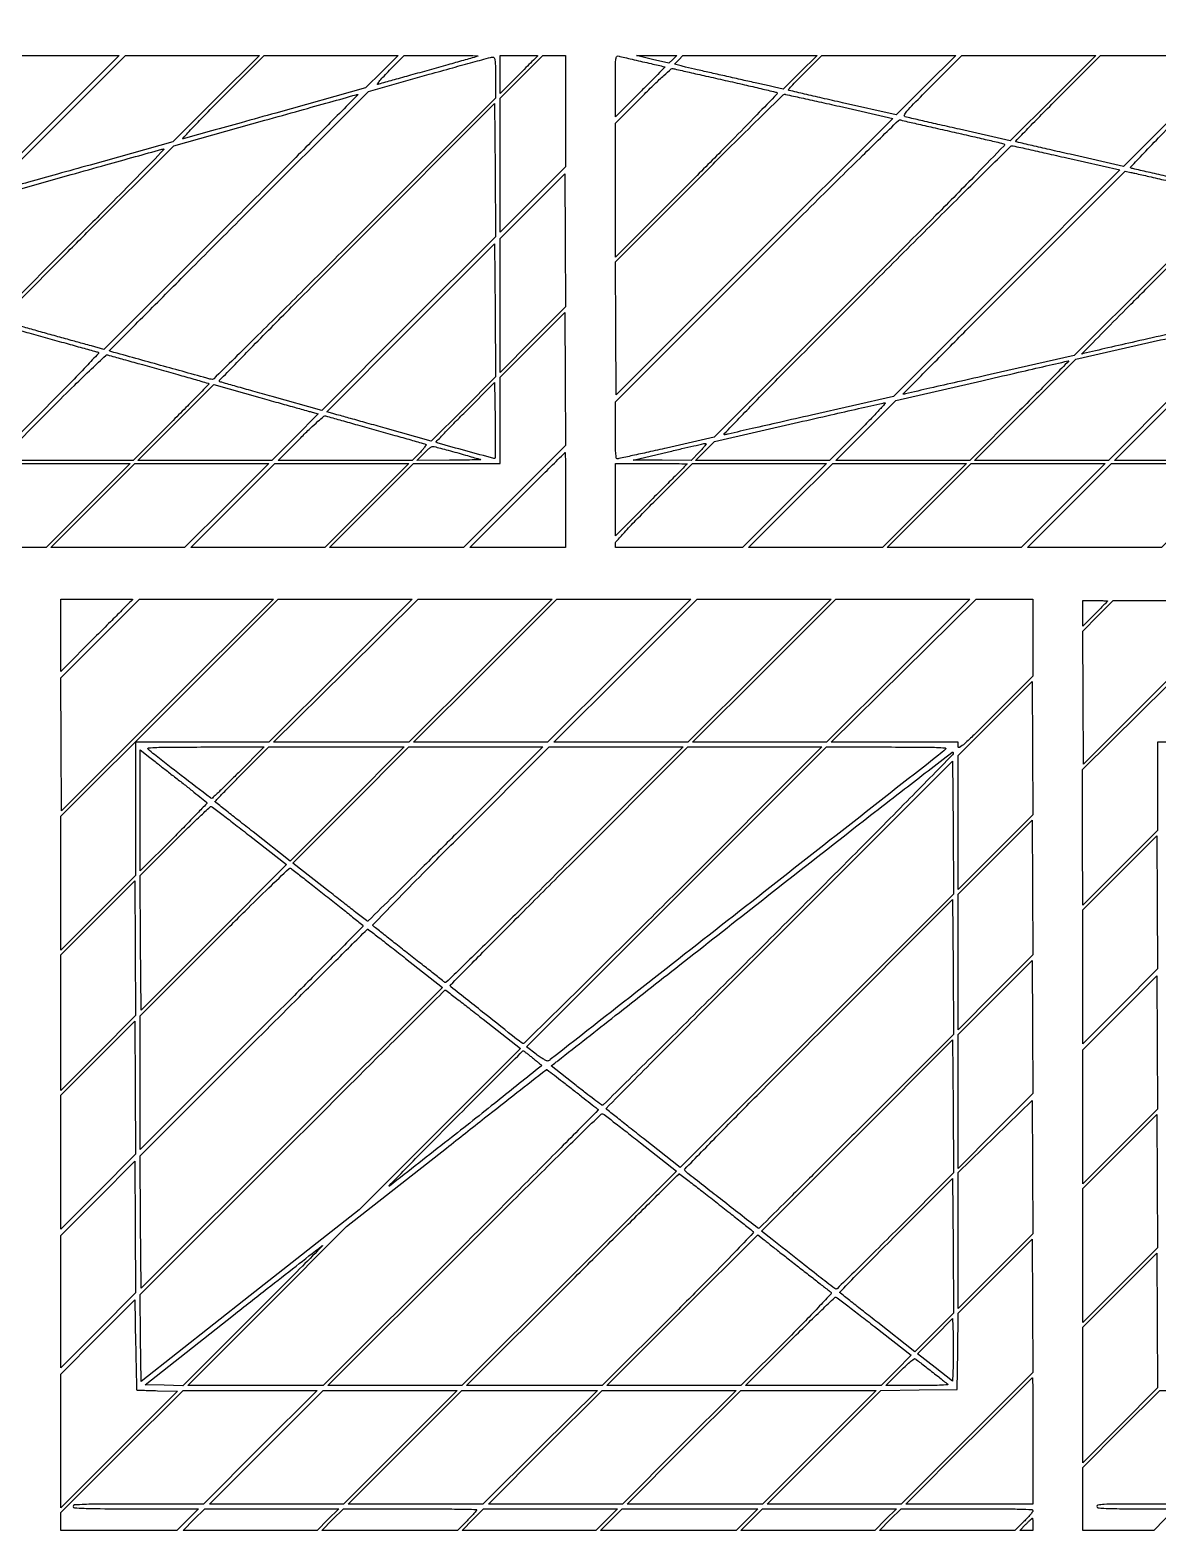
# Model space of a CAD drawing. Extents: x 0 to 1066, y 0 to 761.
# Drawn here: x 434.6 to 495.9, y 623.5 to 705.2 of the extents above; entities that cross this region are included whole.
import ezdxf

# ---------------------------------------------------------------- set-up
doc = ezdxf.new("R2010")
doc.units = 0
doc.header["$MEASUREMENT"] = 0

msp = doc.modelspace()

# ---------------------------------------------------------------- linework, layer by layer
for points in [[(618.832682, 610.532665, -0.000001), (610.902827, 602.586282, -0.000162)], [(183.390323, 95.266879, 0.000001), (192.989143, 95.254457, 0.000118)], [(498.954494, 694.830864, -0.000033), (500.209728, 696.076996, -0.193226)], [(496.4328, 688.64489, 0.000449), (494.659052, 688.243977, 0.000727), (493.151642, 687.899536, 0.000089), (491.808354, 687.59029, 0.059278), (491.7375, 687.564838, -0.84778), (491.730173, 687.574937, -0.00008), (492.932647, 688.793155, -0.000795), (494.292613, 690.166112, -0.000466), (495.924886, 691.805688, -0.000459), (497.565966, 693.448026, -0.000759)]]:
    msp.add_lwpolyline(points, format="xyb")
for points in [[(409.06215, 749.15415), (40.8618, 749.132981), (40.8618, 380.65769), (40.8618, 12.1824), (501.2973, 12.1824), (961.7328, 12.1824), (961.7328, 380.646631), (961.7328, 749.110861), (961.41555, 749.1633, 0.040886), (961.153339, 749.184871, 0.000002), (934.190609, 749.194398, 0.000089), (904.448031, 749.199508, 0.000054), (869.1804, 749.195529, -0.000029), (813.61687, 749.186499, -0.000004), (696.10453, 749.175037, -0.000004), (556.774728, 749.163736, -0.000004)], [(435.626136, 699.95884), (431.79827, 696.13028), (427.293385, 694.870258, 0.000055), (425.527615, 694.37616, 0.000077), (423.95035, 693.934359, 0.000046), (422.620605, 693.561538, 0.001038), (422.23885, 693.453613), (421.689201, 693.296989), (426.933895, 698.542195), (432.178588, 703.7874), (435.816296, 703.7874), (439.454003, 703.7874)], [(444.720712, 701.439422), (442.373858, 699.091444), (437.868679, 697.83134, 0.000055), (436.102807, 697.337214, 0.000077), (434.525478, 696.895395, 0.000046), (433.195667, 696.522556, 0.001038), (432.813991, 696.414653), (432.264483, 696.25807), (436.028435, 700.022735), (439.792387, 703.7874), (443.429977, 703.7874), (447.067567, 703.7874)], [(459.8856, 702.582024), (459.8856, 701.461249), (452.250625, 693.825924, -0.000621), (449.31589, 690.898341, -0.001026), (446.828667, 688.433477, -0.00006), (444.584936, 686.219557, -0.197144), (444.514348, 686.1906, -0.067838), (444.37256, 686.209926, -0.000091), (441.699831, 686.952848, -0.00005), (438.997482, 687.704821, -0.129186), (438.930915, 687.743685, -0.413537), (438.930897, 687.759527, -0.000007), (440.985175, 689.823262, -0.000428), (443.253254, 692.097819, -0.000256), (445.95118, 694.796059), (452.9907, 701.829178), (456.2901, 702.759074, -0.000914), (457.56547, 703.116008, -0.001431), (458.663791, 703.417844, -0.000362), (459.624741, 703.678226, -0.054356), (459.73755, 703.695885, -0.281516), (459.817684, 703.651883, -0.097222), (459.861787, 703.521415, -0.030074), (459.881655, 703.245991, -0.002971)], [(453.709308, 702.901922), (452.8215, 702.016445), (447.957, 700.656717, -0.000001), (446.080085, 700.132087, -0.000002), (444.471744, 699.682541), (443.056058, 699.286852, -0.00011), (442.9233, 699.249778, -0.756925), (442.904586, 699.280504, -0.00166), (443.474614, 699.889832, -0.004506), (444.173703, 700.618887, -0.002511), (445.037712, 701.494983), (447.321325, 703.7874), (450.959221, 703.7874), (454.597116, 703.7874)], [(458.94795, 703.754151, -0.119447), (458.915051, 703.735383, -0.000138), (458.152666, 703.515836, -0.001264), (457.298126, 703.272344, -0.000776), (456.2901, 702.989557, 0.000018), (455.272772, 702.705824, 0.000027), (454.388186, 702.459027, 0.00001), (453.625481, 702.246175, 0.000679), (453.4983, 702.210493, -0.708166), (453.478521, 702.238594, -0.018084), (453.614399, 702.415409, -0.014768), (453.834998, 702.666462, -0.007144), (454.131129, 702.975087), (454.933158, 703.7874), (456.958179, 703.7874, -0.00154), (457.732282, 703.785016, -0.002637), (458.377995, 703.777633, -0.000408), (458.942698, 703.767736, -0.672112)], [(462.1698, 703.764928, -0.196228), (462.163457, 703.749388, -0.000166), (461.871585, 703.451618, -0.001705), (461.543838, 703.119741, -0.001039), (461.1546, 702.7299), (460.1394, 701.717345), (460.1394, 702.752372), (460.1394, 703.7874), (461.1546, 703.7874, -0.002074), (461.543878, 703.785785, -0.003459), (461.871585, 703.780799, -0.000482), (462.160829, 703.774117, -0.407184)], [(467.8803, 703.444054, -0.000908), (468.335689, 703.34057, -0.001475), (468.722105, 703.250821, -0.000181), (469.066086, 703.169727, -0.124695), (469.082819, 703.161016, -0.427363), (469.083293, 703.147435, -0.000159), (468.698885, 702.753459, -0.001987), (468.266946, 702.314555, -0.00119), (467.750369, 701.796273), (466.3998, 700.447683), (466.3998, 702.123243, -0.001698), (466.40328, 703.147899, -0.020928), (466.422264, 703.537896, -0.073655), (466.465151, 703.715037, -0.386332), (466.54785, 703.754871, 0.014158), (466.650725, 703.727488, 0.000665), (467.000328, 703.645446, 0.001096), (467.415805, 703.54949, 0.000788)], [(476.434687, 702.866617), (475.516759, 701.945834), (475.04023, 702.056799, 0.001339), (474.745568, 702.124583, 0.000154), (474.082399, 702.275055, 0.000186), (473.29344, 702.453505, 0.000151), (472.4487, 702.643975, -0.000375), (471.612062, 702.83301, -0.000491), (470.847895, 703.007062, -0.000359), (470.207544, 703.154058, -0.004636), (469.96915, 703.211295), (469.604601, 703.302404), (469.836928, 703.544902), (470.069256, 703.7874), (473.710935, 703.7874), (477.352614, 703.7874)], [(483.267896, 702.170945), (481.651441, 700.554491), (478.742071, 701.212662, -0.00067), (477.623886, 701.467198, -0.001093), (476.676148, 701.686452, -0.00011), (475.829113, 701.884558, -0.111835), (475.794642, 701.901325, -0.433616), (475.792642, 701.927239, -0.001365), (476.039457, 702.195398, -0.005816), (476.329564, 702.501646, -0.003469), (476.681499, 702.859608), (477.606414, 703.7874), (481.245383, 703.7874), (484.884351, 703.7874)], [(490.172209, 701.466519), (487.8459, 699.145638), (485.0964, 699.770947, -0.000147), (484.027891, 700.014283, -0.000219), (483.094252, 700.227623, -0.000089), (482.293902, 700.411026, -0.004782), (482.141578, 700.447497, -0.468595), (482.095702, 700.542515, -0.069251), (482.226574, 700.749007, -0.018827), (482.594372, 701.151147, -0.001608), (483.578964, 702.14307), (485.221673, 703.7874), (488.860096, 703.7874), (492.498519, 703.7874)], [(497.012227, 700.771623), (493.996449, 697.755845), (491.090375, 698.412876, -0.000821), (489.973428, 698.667333, -0.001338), (489.026654, 698.887328, -0.000145), (488.18179, 699.086284, -0.129021), (488.145813, 699.105391, -0.421084), (488.144961, 699.134868, -0.00025), (488.800751, 699.81291, -0.002491), (489.541782, 700.570727, -0.001492), (490.429436, 701.464137), (492.751546, 703.7874), (496.389775, 703.7874), (500.028004, 703.7874)], [(503.919781, 700.067176), (500.1975, 696.346952), (497.3634, 696.985055, -0.0004), (496.268234, 697.232554, -0.000624), (495.325793, 697.447567, -0.000162), (494.502771, 697.636696, -0.022912), (494.406664, 697.663504, -0.547924), (494.39088, 697.725199, -0.001517), (495.09392, 698.472241, -0.00497), (496.010567, 699.421284, -0.001819), (497.324923, 700.745625), (500.365819, 703.7874), (504.00394, 703.7874), (507.642061, 703.7874)], [(472.3641, 702.42968, -0.001057), (473.409289, 702.192423, -0.001659), (474.306548, 701.983613, -0.000413), (475.090406, 701.797767, -0.064442), (475.175087, 701.765667, -0.497012), (475.185224, 701.701742, -0.000544), (474.078871, 700.552397, -0.003197), (472.711396, 699.152893, -0.001312), (470.839337, 697.271238), (466.3998, 692.832304), (466.3998, 696.468944), (466.3998, 700.105584), (467.900013, 701.607536, -0.004072), (468.538753, 702.236684, -0.009167), (469.035539, 702.700747, -0.004648), (469.433486, 703.052406, -0.251446), (469.528563, 703.073842, 0.01179), (469.62793, 703.04875, 0.000096), (470.414441, 702.869915, 0.000347), (471.31719, 702.665492, 0.000223)], [(445.554856, 694.744157), (438.627, 687.815914), (437.94105, 688.00624, 0.000005), (437.551956, 688.114195, 0.000001), (436.847742, 688.309573, 0.000001), (436.026236, 688.537488, 0.000001), (435.1824, 688.771596, -0.001497), (434.383435, 688.995832, -0.002373), (433.700497, 689.193219, -0.000531), (433.102582, 689.369801, -0.105723), (433.048223, 689.399419, -0.433018), (433.046249, 689.444323, -0.000146), (434.389683, 690.819777, -0.001898), (435.897856, 692.351323, -0.001136), (437.701223, 694.160543), (442.4157, 698.868873), (447.3648, 700.261706, -0.00026), (449.268322, 700.79635, -0.000423), (450.884896, 701.248018, -0.000043), (452.331354, 701.650703, -0.04153), (452.398307, 701.66347, -0.704852), (452.408382, 701.642518, -0.000047), (450.422861, 699.634605, -0.00086), (448.205466, 697.400333, -0.000511)], [(455.170074, 689.217179), (450.4527, 684.500822), (447.752479, 685.257498, -0.000431), (446.708148, 685.551119, -0.000668), (445.807318, 685.806532, -0.000191), (445.023615, 686.030191, -0.02201), (444.922454, 686.063984, -0.538581), (444.905532, 686.140986, -0.000407), (446.585872, 687.865031, -0.002342), (448.815319, 690.127445, -0.000657), (452.317975, 693.639505), (459.8433, 701.165216), (459.865374, 697.549376), (459.887447, 693.933535)], [(478.563366, 701.021281), (481.463231, 700.366086), (473.952666, 692.855135), (466.4421, 685.344184), (466.420026, 688.959827), (466.397953, 692.57547), (470.945833, 697.123935, -0.000853), (472.695668, 698.868034, -0.001403), (474.18271, 700.336887, -0.000115), (475.519707, 701.649537, -0.19024), (475.578606, 701.674438, -0.059751), (475.645062, 701.668082, -0.000179), (476.490398, 701.483414, -0.001042), (477.445574, 701.272305, -0.000651)], [(484.6734, 699.641851, -0.000885), (485.705496, 699.407932, -0.001355), (486.599157, 699.201174, -0.00045), (487.371534, 699.019535, -0.037893), (487.486968, 698.982861, -0.532208), (487.508188, 698.882942, -0.000834), (486.00509, 697.334577, -0.002798), (483.807724, 695.103693, -0.000506), (479.697218, 690.985269), (471.758801, 683.047637), (469.185051, 682.463533, -0.00077), (468.190859, 682.239513, -0.001211), (467.336275, 682.050506, -0.000286), (466.58695, 681.88713, -0.049513), (466.50555, 681.877714, -0.380863), (466.450528, 681.92516, -0.015734), (466.422375, 682.205928, -0.014086), (466.404469, 682.650006, -0.003033), (466.3998, 683.419777), (466.3998, 684.963553), (474.07635, 692.640451, -0.000738), (477.415599, 695.970009, -0.00195), (479.818541, 698.340354, -0.000236), (481.774461, 700.252945, -0.272571), (481.8807, 700.279113, 0.016451), (481.979801, 700.252984, 0.000139), (482.753773, 700.076146, 0.000492), (483.642748, 699.874213, 0.000317)], [(437.368124, 694.087017), (432.74374, 689.462633), (429.899884, 690.2563), (427.056029, 691.049967), (429.494936, 693.488875), (431.933844, 695.927782), (436.836372, 697.31068, -0.000475), (438.724962, 697.841475, -0.000764), (440.336031, 698.289969, -0.000115), (441.766472, 698.685472, -0.049881), (441.865703, 698.702489, -0.688696), (441.881006, 698.669538, -0.000255), (440.596846, 697.35037, -0.002039), (439.132512, 695.85986, -0.001195)], [(490.909743, 698.221662), (493.804387, 697.563053), (487.652643, 691.412579), (481.5009, 685.262105), (477.042854, 684.24862, 0.000013), (475.317059, 683.856234, 0.00002), (473.824666, 683.516813, 0.000006), (472.528817, 683.222022, 0.000607), (472.347554, 683.180553, -0.747173), (472.312619, 683.242494, -0.000777), (473.950485, 684.926881, -0.002366), (476.231157, 687.243015, -0.000592), (479.977929, 691.003286, -0.000506), (483.000718, 694.02368, -0.000837), (485.559344, 696.566591, -0.00004), (487.871157, 698.856163, -0.19814), (487.930329, 698.880436, -0.053807), (487.996665, 698.873146, -0.000162), (488.8405, 698.686853, -0.00094), (489.793964, 698.474153, -0.000588)], [(497.314394, 696.769038, -0.000643), (498.319118, 696.538638, -0.001055), (499.169062, 696.34069, -0.000084), (499.931208, 696.161357, -0.139426), (499.954773, 696.148227, -0.412857), (499.95482, 696.128143, -0.000032), (498.699429, 694.861224, -0.000884), (497.306374, 693.460517, -0.00053), (495.646879, 691.801323), (491.3145, 687.478903), (486.7461, 686.449772, 0.000253), (484.985652, 686.052256, 0.000405), (483.482391, 685.710736, 0.000069), (482.15259, 685.407298, 0.023027), (482.0508, 685.37907, -0.786124), (482.037405, 685.400678, -0.000112), (483.747117, 687.136758, -0.001121), (485.681173, 689.090976, -0.000658), (488.003698, 691.421066), (494.083495, 697.504634), (494.390998, 697.435, -0.000309), (494.605716, 697.386237, -0.000013), (495.37659, 697.210649, -0.000022), (496.289878, 697.002556, -0.000016)], [(458.14594, 684.577835), (456.404433, 682.834846), (453.893866, 683.540289, 0.000065), (452.908036, 683.817158, 0.00009), (452.023514, 684.065277, 0.000056), (451.279102, 684.273858, 0.001128), (451.052187, 684.33686), (450.721073, 684.427988), (455.282187, 688.989717), (459.8433, 693.551447), (459.865373, 689.936136), (459.887447, 686.320824)], [(505.6965, 686.6982), (500.790247, 681.7914), (497.152289, 681.7914), (493.514331, 681.7914), (497.370516, 685.647585), (501.226701, 689.50377), (505.7881, 690.546667, -0.000414), (507.545869, 690.947025, -0.000663), (509.046785, 691.285481, -0.000109), (510.37677, 691.583235, -0.039811), (510.476127, 691.597283, -0.685537), (510.491431, 691.563891, -0.000228), (509.124345, 690.161361, -0.001935), (507.56898, 688.579419, -0.001136)], [(435.5631, 688.43144, -0.000254), (436.577174, 688.149809, -0.000396), (437.451331, 687.905811, -0.000109), (438.213088, 687.692357, -0.013559), (438.308322, 687.662842, -0.543994), (438.32414, 687.600031, -0.00173), (437.660085, 686.891779, -0.005269), (436.785205, 685.98446, -0.001876), (435.516982, 684.706281), (432.60302, 681.7914), (428.96512, 681.7914), (425.327221, 681.7914), (429.041217, 685.506115, -0.001562), (430.4719, 686.928163, -0.002573), (431.691441, 688.120457, -0.000298), (432.782408, 689.174871, -0.280251), (432.847856, 689.189594, 0.013167), (432.921023, 689.167052, 0.000062), (433.683675, 688.954001, 0.000291), (434.551104, 688.71234, 0.000184)], [(496.9827, 685.5984), (493.176405, 681.7914), (489.538414, 681.7914), (485.900423, 681.7914), (488.649761, 684.535321), (491.3991, 687.279242), (496.0098, 688.332459, -0.000181), (497.783547, 688.736959, -0.000294), (499.290855, 689.079191, -0.000032), (500.63761, 689.384046, -0.026511), (500.704747, 689.395538, -0.707177), (500.714787, 689.375083, -0.000158), (499.646148, 688.284197, -0.001557), (498.436362, 687.057669, -0.000916)], [(441.612, 686.740407, -0.000724), (442.636466, 686.45275, -0.001178), (443.505381, 686.2052, -0.000132), (444.280347, 685.982219, -0.107429), (444.315352, 685.963346, -0.431343), (444.316689, 685.935421, -0.000295), (443.734974, 685.33216, -0.002702), (443.0759, 684.656824, -0.001617), (442.2856, 683.860898), (440.217395, 681.7914), (436.579414, 681.7914), (432.941433, 681.7914), (435.817367, 684.670789, -0.002125), (437.022229, 685.866891, -0.004703), (437.95366, 686.766632, -0.001241), (438.723264, 687.492567, -0.257176), (438.8202, 687.517348, -0.004531), (438.917722, 687.491173, -0.000036), (439.692638, 687.275579, -0.000132), (440.581403, 687.027989, -0.000085)], [(488.3535, 684.4986), (485.647291, 681.7914), (482.00927, 681.7914), (478.371249, 681.7914), (479.998164, 683.41995), (481.625079, 685.0485), (486.300589, 686.119762, -0.000042), (488.096274, 686.531035, -0.000069), (489.614949, 686.878511, -0.000004), (490.984017, 687.191548, -0.012465), (491.017904, 687.198412, -0.730735), (491.022773, 687.189142, -0.000071), (490.25248, 686.40839, -0.001008), (489.388291, 685.536241, -0.000596)], [(449.93722, 684.4067), (450.267739, 684.315732), (449.007677, 683.053566), (447.747616, 681.7914), (444.109405, 681.7914), (440.471195, 681.7914), (442.528463, 683.849954), (444.585731, 685.908508), (447.096215, 685.203088, 0.000065), (448.081972, 684.926239, 0.00009), (448.966335, 684.678163, 0.000056), (449.710644, 684.469609, 0.001126)], [(459.859716, 681.906516, -0.269167), (459.805192, 681.892039, -0.000185), (458.279092, 682.309002, -0.000352), (456.779164, 682.720545, -0.117739), (456.674741, 682.777983, -0.420872), (456.673679, 682.80686, -0.000514), (457.118666, 683.274116, -0.00357), (457.627746, 683.800002, -0.002138), (458.239841, 684.418027), (459.8433, 686.023236), (459.865983, 683.97935, -0.001341), (459.872595, 683.193643, -0.002189), (459.873498, 682.527353, -0.00027), (459.871386, 681.934526, -0.197846)], [(479.5974, 683.3565), (478.034015, 681.7914), (474.396204, 681.7914), (470.758392, 681.7914), (471.274078, 682.307086), (471.789764, 682.822772), (476.349232, 683.864857, -0.000419), (478.106219, 684.264876, -0.000671), (479.606381, 684.602983, -0.000109), (480.935834, 684.900435, -0.040477), (481.034742, 684.914271, -0.671135), (481.050263, 684.881868, -0.002432), (480.664516, 684.459699, -0.006346), (480.188137, 683.956377, -0.003564)], [(453.4137, 683.435063, -0.000765), (454.424225, 683.15153, -0.001221), (455.286933, 682.90577, -0.000225), (456.047945, 682.686601, -0.065339), (456.107863, 682.660462, -0.417801), (456.116706, 682.623921, -0.019945), (456.038912, 682.508723, -0.022819), (455.923515, 682.365868, -0.01318), (455.772643, 682.204393), (455.365861, 681.7914), (451.725975, 681.7914), (448.086089, 681.7914), (449.310096, 683.017595, -0.004936), (449.838438, 683.536534, -0.011496), (450.246747, 683.912029, -0.007277), (450.568146, 684.18606, -0.250897), (450.662602, 684.205189, 0.00468), (450.761586, 684.176461, 0.00004), (451.523742, 683.963042, 0.000141), (452.399214, 683.718234, 0.000091)], [(457.790446, 682.213043, -0.000748), (458.25906, 682.080361, -0.001122), (458.667638, 681.963024, -0.000447), (459.017959, 681.861227, -0.025288), (459.0819, 681.839022, -0.811945), (459.079384, 681.825036, -0.00115), (458.620811, 681.812861, -0.003289), (458.067624, 681.803087, -0.001831), (457.393436, 681.798079), (455.620371, 681.7914), (455.994, 682.1721, -0.013398), (456.14498, 682.317909, -0.018072), (456.289595, 682.440969, -0.015248), (456.414435, 682.533611, -0.153161), (456.47561, 682.5528, -0.061824), (456.553069, 682.543186, -0.001472), (456.906386, 682.452996, -0.003213), (457.320166, 682.343233, -0.002174)], [(470.9682, 682.2567), (470.50868, 681.7914), (468.94069, 681.798492), (467.3727, 681.805583), (469.2762, 682.254893, -0.000946), (470.014678, 682.427731, -0.001439), (470.656975, 682.574832, -0.000512), (471.211415, 682.699536, -0.037162), (471.30371, 682.713101, -0.590278), (471.32135, 682.685938, -0.035861), (471.256308, 682.582704, -0.024528), (471.135962, 682.434779, -0.011787)], [(463.6926, 679.6341), (463.6926, 677.0538), (461.09167, 677.0538), (458.49074, 677.0538), (461.07, 679.6341, -0.000394), (462.060537, 680.623478, -0.000652), (462.897968, 681.456437, -0.000024), (463.655772, 682.208158, -0.197853), (463.67093, 682.2144, -0.411675), (463.679839, 682.205568, -0.00007), (463.686234, 681.456437, -0.001313), (463.691043, 680.623518, -0.000787)], [(470.2914, 681.60036, -0.197509), (470.285135, 681.585119, -0.000043), (469.719821, 681.013762, -0.00087), (469.091678, 680.38122, -0.000526), (468.3456, 679.6341), (466.3998, 677.68968), (466.3998, 679.65594), (466.3998, 681.6222), (468.3456, 681.6222, -0.001052), (469.091718, 681.620631, -0.001754), (469.719821, 681.615785, -0.000124), (470.282536, 681.609329, -0.410785)], [(475.5789, 679.338), (473.295875, 677.0538), (469.847838, 677.0538), (466.3998, 677.0538), (466.3998, 677.243528, -0.181246), (466.456554, 677.39495, -0.00615), (466.887775, 677.877293, -0.008327), (467.515545, 678.539845, -0.002499), (468.493015, 679.527728), (470.586231, 681.6222), (474.224078, 681.6222), (477.861925, 681.6222)], [(440.1738, 674.24016, -0.197509), (440.167535, 674.224919, -0.000043), (439.602221, 673.653562, -0.00087), (438.974078, 673.02102, -0.000526), (438.228, 672.2739), (436.2822, 670.32948), (436.2822, 672.29574), (436.2822, 674.262), (438.228, 674.262, -0.001052), (438.974118, 674.260431, -0.001754), (439.602221, 674.255585, -0.000124), (440.164936, 674.249129, -0.410785)], [(489.0726, 672.167489), (489.0726, 670.072978), (487.0422, 668.0439, -0.001454), (485.876358, 666.885574, -0.013686), (485.360745, 666.403409, -0.039758), (485.093169, 666.202082, -0.591425), (485.0118, 666.246811), (485.0118, 666.4788), (481.56435, 666.482221), (478.1169, 666.485643), (482.0508, 670.3704), (485.9847, 674.255157), (487.52865, 674.258579), (489.0726, 674.262)], [(493.1334, 674.154265, -0.194883), (493.126986, 674.138435, -0.000389), (492.93459, 673.940282, -0.002616), (492.716077, 673.717921, -0.001609), (492.4566, 673.4583), (491.7798, 672.785469), (491.7798, 673.481435), (491.7798, 674.1774), (492.4566, 674.1774, -0.003203), (492.716117, 674.175737, -0.005339), (492.93459, 674.170604, -0.001145), (493.12434, 674.163683, -0.40291)], [(442.9233, 664.239645, -0.001701), (443.411298, 663.854095, -0.002708), (443.825798, 663.520633, -0.000582), (444.187673, 663.225564, -0.128065), (444.213635, 663.19002, -0.292858), (444.206119, 663.151702, -0.000448), (443.694346, 662.617941, -0.003193), (443.111816, 662.019172, -0.001941), (442.415885, 661.318384), (440.5968, 659.500776), (440.5968, 662.785572), (440.5968, 666.070369), (441.12555, 665.652806, 0.000448), (441.410291, 665.428355, 0.000114), (441.871748, 665.065446, 0.000117), (442.398681, 664.651438, 0.000118)], [(445.9266, 664.8291, -0.001917), (445.38807, 664.293945, -0.003099), (444.925334, 663.843246, -0.000546), (444.514423, 663.448819, -0.193315), (444.475534, 663.4332, -0.166213), (444.404247, 663.457571, -0.000122), (442.826889, 664.679427, -0.000745), (441.374392, 665.808597, -0.02247), (441.022821, 666.109094, -0.647841), (441.0453, 666.174489, -0.01312), (441.50593, 666.203903, -0.008315), (442.33383, 666.221208, -0.001068), (444.10976, 666.225), (447.320577, 666.225)], [(451.839694, 663.128482), (448.743176, 660.031963), (446.721538, 661.618884, -0.00006), (445.94372, 662.229597, -0.000097), (445.282499, 662.749098, -0.000012), (444.692733, 663.212665, -0.00804), (444.661576, 663.237976, -0.431977), (444.660022, 663.265246, -0.000566), (445.067973, 663.694691, -0.003742), (445.535788, 664.178733, -0.002237), (446.09887, 664.747574), (447.574487, 666.225), (451.25535, 666.225), (454.936212, 666.225)], [(457.728229, 661.487329, -0.000792), (455.907619, 659.672262, -0.001313), (454.365349, 658.147583, -0.000077), (452.974377, 656.780102, -0.288251), (452.932232, 656.770879, -0.077974), (452.889052, 656.794551, -0.000175), (452.305116, 657.245375, -0.00117), (451.648468, 657.75516, -0.000726), (450.880071, 658.356384), (448.886803, 659.920668), (452.038129, 663.072834), (455.189454, 666.225), (458.827394, 666.225), (462.465333, 666.225)], [(463.654137, 659.799237, -0.000931), (460.9634, 657.118328, -0.002141), (458.926183, 655.113341, -0.000228), (457.217043, 653.447106, -0.375598), (457.140145, 653.442977, 0.000135), (457.071869, 653.49648, 0.000001), (456.530812, 653.92023, 0.000004), (455.910082, 654.406369, 0.000003), (455.1903, 654.970067, -0.000434), (454.470974, 655.534411, -0.000675), (453.851638, 656.022532, -0.000188), (453.312749, 656.448759, -0.022905), (453.246754, 656.506103, -0.415878), (453.245178, 656.579771, -0.000452), (454.453445, 657.831453, -0.002963), (455.942309, 659.35288, -0.001208), (457.984076, 661.404776), (462.803743, 666.225), (466.441613, 666.225), (470.079483, 666.225)], [(469.534929, 658.150629, -0.000836), (466.432553, 655.058487, -0.00139), (463.806292, 652.464103, -0.00008), (461.438198, 650.138477, -0.343047), (461.371195, 650.13072, -0.031119), (461.037777, 650.36271, -0.000538), (459.305181, 651.738733, -0.000091), (457.460263, 653.20775, -0.228393), (457.4322, 653.265982, -0.197731), (457.448635, 653.305915, -0.000027), (459.327047, 655.201281, -0.000687), (461.409383, 657.29642, -0.000415), (463.882743, 659.774044), (470.333285, 666.225), (473.971127, 666.225), (477.608968, 666.225)], [(484.331979, 666.108761, -0.022132), (483.945111, 665.776683, -0.000016), (473.474232, 657.565146, -0.000005), (462.867072, 649.24746, -0.074786), (462.73321, 649.171578, -0.211143), (462.669093, 649.174771, -0.014747), (462.506748, 649.2625, -0.018891), (462.31393, 649.384113, -0.012982), (462.104497, 649.535674), (461.577062, 649.938635), (469.719917, 658.081817), (477.862771, 666.225), (481.159314, 666.225, -0.001037), (482.98561, 666.221214, -0.008119), (483.834945, 666.203899, -0.012565), (484.309188, 666.174577, -0.648444)], [(475.270385, 656.272085, -0.000349), (471.620797, 652.627483, -0.000579), (468.536803, 649.559119, -0.000019), (465.744327, 646.787438, -0.197931), (465.694721, 646.767, -0.161423), (465.645104, 646.783447, -0.00092), (465.246009, 647.08184, -0.003775), (464.792058, 647.427939, -0.002375), (464.266696, 647.838797), (462.909532, 648.910594), (463.110716, 649.060534, 0.006318), (463.270833, 649.183043, 0.000008), (466.396485, 651.637872, 0.000072), (469.896369, 654.387523, 0.000044), (474.0138, 657.623899, -0.000543), (478.836697, 661.407016, -0.001682), (482.102343, 663.945224, -0.000191), (484.677783, 665.93154, -0.54714), (484.745444, 665.907247, -0.255692), (484.716137, 665.803714, -0.000127), (482.23834, 663.28277, -0.001464), (479.263656, 660.275491, -0.000626)], [(477.335274, 650.813611), (469.9107, 643.394955), (467.9226, 644.961222, -0.000236), (467.157626, 645.564469, -0.000381), (466.507135, 646.078739, -0.00005), (465.928414, 646.53708, -0.028569), (465.895796, 646.566098, -0.413345), (465.89571, 646.597852, -0.000017), (468.638319, 649.363316, -0.000641), (471.673502, 652.415756, -0.000384), (475.286396, 656.034326), (484.7157, 665.463944), (484.737774, 661.848106), (484.759848, 658.232267)], [(446.542459, 661.4028), (448.539167, 659.8377), (444.589133, 655.882283), (440.6391, 651.926867), (440.617037, 655.58458), (440.594973, 659.242292), (442.478237, 661.12789, -0.002856), (443.206881, 661.849151, -0.00463), (443.835353, 662.452898, -0.001004), (444.39043, 662.974237, -0.253907), (444.453625, 662.990694, -0.101702), (444.519191, 662.959405, -0.000505), (445.105222, 662.514848, -0.002272), (445.770412, 662.004396, -0.001434)], [(450.776404, 658.074104, -0.001674), (451.511837, 657.491254, -0.002732), (452.13113, 656.9915, -0.000383), (452.67745, 656.544985, -0.224885), (452.6946, 656.508782, -0.197705), (452.678627, 656.469965, -0.000029), (450.917736, 654.692833, -0.000712), (448.965053, 652.727975, -0.00043), (446.6457, 650.4048), (440.5968, 644.356344), (440.5968, 647.993595), (440.5968, 651.630846), (444.631345, 655.666048, -0.001536), (446.287394, 657.312218, -0.003238), (447.584957, 658.577641, -0.000503), (448.684655, 659.634164, -0.340361), (448.762048, 659.642575, -0.028221), (448.833471, 659.593259, -0.000214), (449.393431, 659.157633, -0.000797), (450.034223, 658.657039, -0.000512)], [(479.492817, 645.351116, -0.000391), (477.470095, 643.331364, -0.000649), (475.760062, 641.630933, -0.000024), (474.212582, 640.096278, -0.197819), (474.181791, 640.0836, -0.167281), (474.124123, 640.103449, -0.000055), (472.217383, 641.592755, -0.000275), (470.399892, 643.01428, -0.029775), (470.166707, 643.220387, -0.411248), (470.166149, 643.298907, -0.000225), (471.987183, 645.163119, -0.002037), (474.239223, 647.447792, -0.000773), (477.400007, 650.618536), (484.7157, 657.934625), (484.737764, 654.276628), (484.759827, 650.618631)], [(455.0065, 654.745624), (457.020097, 653.164448), (448.829599, 644.995474), (440.6391, 636.8265), (440.617016, 640.42085), (440.594932, 644.015201), (446.750299, 650.171, -0.000332), (449.113634, 652.531366, -0.000551), (451.110339, 654.518534, -0.000017), (452.91874, 656.314212, -0.197986), (452.949284, 656.3268, -0.165132), (452.980772, 656.316109, -0.000169), (453.571583, 655.862329, -0.00161), (454.231343, 655.351849, -0.000985)], [(459.216619, 651.442142), (461.24058, 649.856885), (456.86184, 645.471787), (452.4831, 641.086688), (446.5611, 636.4292), (440.6391, 631.771712), (440.616577, 634.128372), (440.594055, 636.485032), (448.864915, 644.756216, -0.000161), (452.038376, 647.927756, -0.000268), (454.714565, 650.59774, -0.000004), (457.144244, 653.019147, -0.198467), (457.164217, 653.0274, -0.165843), (457.184907, 653.020343, -0.000072), (457.778842, 652.561731, -0.001052), (458.438548, 652.04996, -0.000639)], [(461.861959, 649.37383, -0.000201), (462.033629, 649.23386, -0.000266), (462.189776, 649.106305, -0.000189), (462.320614, 648.999227, -0.002645), (462.367445, 648.960454, -0.473837), (462.366703, 648.893119, -0.00015), (459.992953, 646.995158, -0.001905), (457.325617, 644.880369, -0.001133), (454.1328, 642.380392, -0.930938), (454.116686, 642.398271, -0.001329), (454.982133, 643.293605, -0.00202), (456.124573, 644.459765, -0.001051), (457.558747, 645.905846, -0.00038), (459.020575, 647.371397, -0.000631), (460.256273, 648.605242, -0.000023), (461.374696, 649.719075, -0.198366), (461.396307, 649.728, -0.162337), (461.417472, 649.720942, -0.001627), (461.545843, 649.623962, -0.00509), (461.69309, 649.509583, -0.003254)], [(481.607997, 639.936891, -0.000942), (480.39497, 638.728106, -0.001548), (479.363369, 637.710303, -0.000137), (478.436669, 636.80214, -0.196217), (478.392715, 636.7842, -0.16574), (478.322082, 636.808275, -0.000399), (477.457631, 637.476121, -0.002144), (476.388014, 638.311192, -0.000831), (474.913633, 639.476457), (474.332966, 639.936953), (479.524333, 645.128864), (484.7157, 650.320775), (484.737773, 646.705179), (484.759847, 643.089582)], [(464.060049, 647.642398, -0.000108), (464.586818, 647.229694, -0.000172), (465.036752, 646.876782, -0.00003), (465.434499, 646.564543, -0.00954), (465.465585, 646.539163, -0.436874), (465.466807, 646.510939, -0.000023), (463.294686, 644.317648, -0.000747), (460.887676, 641.894652, -0.000448), (458.020965, 639.022665), (450.537658, 631.539), (446.85769, 631.539), (443.177722, 631.539), (447.492011, 635.858076), (451.8063, 640.177152), (457.2207, 644.440874, -0.000201), (459.298871, 646.076039, -0.000333), (461.053153, 647.453333, -0.000009), (462.642771, 648.699595, -0.131912), (462.664149, 648.708698, -0.20058), (462.685238, 648.703187, -0.000195), (463.086178, 648.397165, -0.001869), (463.533898, 648.052503, -0.00114)], [(467.768059, 644.725053), (469.717042, 643.189799), (463.892101, 637.3644), (458.06716, 631.539), (454.429311, 631.539), (450.791463, 631.539), (458.193781, 638.94216, -0.000843), (461.213101, 641.951653, -0.001745), (463.584145, 644.290638, -0.000154), (465.621068, 646.284814, -0.292635), (465.707588, 646.302814, -0.071849), (465.786989, 646.258639, -0.000583), (466.35884, 645.821812, -0.002089), (467.012972, 645.316576, -0.001341)], [(471.8565, 641.515213, -0.000482), (472.608258, 640.923849, -0.00075), (473.254904, 640.412586, -0.000203), (473.818044, 639.965598, -0.026274), (473.884623, 639.906747, -0.410283), (473.88582, 639.830624, -0.000668), (472.871873, 638.772945, -0.003544), (471.600403, 637.468807, -0.001379), (469.824147, 635.682447), (465.681347, 631.539), (462.001157, 631.539), (458.320967, 631.539), (464.0733, 637.2918, -0.000354), (466.282018, 639.497575, -0.000587), (468.14838, 641.354454, -0.000019), (469.838387, 643.031806, -0.203349), (469.868167, 643.043713, -0.159805), (469.898866, 643.03293, -0.000168), (470.469785, 642.59435, -0.001581), (471.107418, 642.100965, -0.000968)], [(483.712157, 634.427886), (482.664487, 633.380216), (480.644493, 634.967036, -0.000103), (479.867293, 635.577831, -0.000167), (479.206547, 636.09768, -0.00002), (478.617565, 636.561425, -0.013469), (478.585942, 636.587737, -0.429543), (478.584839, 636.616379, -0.000136), (479.464682, 637.517899, -0.001837), (480.451682, 638.521263, -0.0011), (481.631542, 639.706672), (484.7157, 642.791727), (484.737764, 639.133642), (484.759827, 635.475556)], [(446.727316, 635.343249), (442.917565, 631.533499), (441.887018, 631.557399), (440.856471, 631.5813), (445.654585, 635.360808, -0.000324), (447.497353, 636.810435, -0.000535), (449.055645, 638.031949, -0.000023), (450.463929, 639.133335, -0.129326), (450.494883, 639.146658, -0.721687), (450.499846, 639.136883, -0.000037), (449.405561, 638.032023, -0.000743), (448.185231, 636.803738, -0.000441)], [(476.4249, 637.927458, -0.000299), (477.046913, 637.440937, -0.000461), (477.584277, 637.019308, -0.000142), (478.050265, 636.652774, -0.014007), (478.114517, 636.599226, -0.421835), (478.117778, 636.533549, -0.001337), (477.494184, 635.866082, -0.00532), (476.72353, 635.062915, -0.00245), (475.703954, 634.032853), (473.211176, 631.539), (469.573165, 631.539), (465.935154, 631.539), (470.033823, 635.638323), (474.132493, 639.737646), (474.474996, 639.460409, 0.003209), (474.689746, 639.288851, 0.000346), (475.189063, 638.895744, 0.000425), (475.784327, 638.428586, 0.000343)], [(440.409713, 631.308806, 0.194449), (440.427154, 631.300946, 0.000365), (440.745602, 631.288668, 0.002533), (441.104858, 631.276902, 0.001557), (441.528045, 631.266506), (442.62849, 631.2429), (439.455345, 628.070823), (436.2822, 624.898746), (436.2822, 628.535475), (436.2822, 632.172205), (438.29145, 634.182917), (440.3007, 636.193629), (440.346263, 633.760565, 0.000675), (440.36502, 632.82633, 0.001112), (440.383697, 632.036721, 0.000074), (440.402171, 631.32691, 0.186403)], [(480.466401, 634.7538), (482.462452, 633.1887), (481.644863, 632.36385), (480.827274, 631.539), (477.146144, 631.539), (473.465013, 631.539), (475.875557, 633.951693, -0.002231), (476.806383, 634.875074, -0.003639), (477.605065, 635.648977, -0.000622), (478.314487, 636.324761, -0.25585), (478.378225, 636.341643, -0.101867), (478.443784, 636.310373, -0.000506), (479.029629, 635.865833, -0.002276), (479.694606, 635.355392, -0.001436)], [(484.73981, 632.630073), (484.7157, 631.775345), (483.760996, 632.520036), (482.806292, 633.264727), (483.760996, 634.222474), (484.7157, 635.180221), (484.73981, 634.332511, -0.004489), (484.747328, 633.946121, -0.002619), (484.749755, 633.482739, -0.002618), (484.747325, 633.01869, -0.004432)], [(483.5736, 632.312688, -0.000592), (483.887361, 632.065765, -0.000849), (484.164822, 631.846112, -0.000451), (484.399317, 631.65948, -0.01325), (484.45767, 631.610366, -0.669744), (484.447649, 631.581635, -0.002916), (484.006741, 631.559964, -0.006944), (483.467032, 631.544096, -0.003876), (482.809734, 631.539), (481.081428, 631.539), (481.834993, 632.296073, -0.009023), (482.130403, 632.582337, -0.014435), (482.393833, 632.814673, -0.008227), (482.617713, 632.99477, -0.310495), (482.679229, 632.998395, -0.026831), (482.741449, 632.956112, -0.000889), (482.979352, 632.774384, -0.001691), (483.259087, 632.558407, -0.001176)], [(489.0726, 628.5357), (489.0726, 625.1094), (485.625542, 625.1094), (482.178483, 625.1094), (485.604, 628.5357, -0.000295), (486.919026, 629.849478, -0.000489), (488.029599, 630.955524, -0.000014), (489.035965, 631.955775, -0.198113), (489.051058, 631.962, -0.412328), (489.059922, 631.953193, -0.000039), (489.066272, 630.955524, -0.000983), (489.071052, 629.849517, -0.000589)], [(447.111, 628.1973), (444.023969, 625.1094), (440.491485, 625.1094, 0.000956), (438.477928, 625.105551, 0.008021), (437.568897, 625.08749, 0.008917), (437.029733, 625.058486, 0.393401), (436.959, 624.9825, 0.392284), (437.029223, 624.906769, 0.009543), (437.547297, 624.877539, 0.008324), (438.423668, 624.859458, 0.000995), (440.361881, 624.8556), (443.764762, 624.8556), (443.1771, 624.2634), (442.589438, 623.6712), (439.435819, 623.6712), (436.2822, 623.6712), (436.2822, 624.157253), (436.2822, 624.643307), (439.602348, 627.964253), (442.922497, 631.2852), (446.560264, 631.2852), (450.198031, 631.2852)], [(500.1552, 628.1973), (497.068169, 625.1094), (494.804685, 625.1094, 0.001563), (493.528784, 625.105411, 0.012439), (492.939597, 625.087064, 0.019472), (492.604743, 625.055176, 0.375522), (492.5412, 624.9825, 0.372268), (492.603604, 624.910299, 0.021479), (492.917997, 624.878008, 0.013179), (493.474505, 624.859613, 0.001671), (494.675081, 624.8556), (496.808962, 624.8556), (496.2213, 624.2634), (495.633638, 623.6712), (493.706719, 623.6712), (491.7798, 623.6712), (491.7798, 625.383728), (491.7798, 627.096256), (493.873015, 629.190728), (495.966231, 631.2852), (499.604231, 631.2852), (503.242231, 631.2852)], [(458.8704, 624.794426, -0.179816), (458.855803, 624.75515, -0.003723), (458.715798, 624.595233, -0.008217), (458.545799, 624.410167, -0.005378), (458.344094, 624.202226), (457.817788, 623.6712), (454.137513, 623.6712), (450.457238, 623.6712), (451.0449, 624.2634), (451.632562, 624.8556), (455.251481, 624.8556, -0.001584), (456.639155, 624.851204, -0.002642), (457.807343, 624.83763, -0.000281), (458.845782, 624.819492, -0.408943)], [(489.0726, 624.747202, -0.163163), (489.051133, 624.683168, -0.010798), (488.928985, 624.528529, -0.014709), (488.770989, 624.348227, -0.010418), (488.583697, 624.155002), (488.094794, 623.6712), (484.419416, 623.6712), (480.744038, 623.6712), (481.3317, 624.2634), (481.919362, 624.8556), (485.495981, 624.8556, -0.001162), (487.353488, 624.851285, -0.006413), (488.353602, 624.833809, -0.00399), (489.01406, 624.808515, -0.400728)], [(489.0726, 624.0096), (489.0726, 623.6712), (488.717031, 623.6712), (488.361461, 623.6712), (488.6919, 624.0096, -0.003555), (488.820377, 624.139315, -0.005605), (488.932654, 624.248595, -0.001744), (489.030895, 624.34144, -0.190683), (489.047469, 624.348, -0.386598), (489.05756, 624.338827, -0.005268), (489.065218, 624.248595, -0.011569), (489.070793, 624.139353, -0.006963)]]:
    msp.add_lwpolyline(points, format="xyb", close=True)
for points in [[(463.6926, 700.762195), (463.6926, 697.736989), (461.916, 695.9619), (460.1394, 694.186811), (460.1394, 697.82276), (460.1394, 701.45871), (461.301517, 702.623055), (462.463633, 703.7874), (463.078117, 703.7874), (463.6926, 703.7874)], [(469.521851, 703.571597), (469.306048, 703.355793), (468.423974, 703.564648), (467.5419, 703.773502), (468.639777, 703.780451), (469.737655, 703.7874)], [(461.916924, 688.349321), (460.1394, 686.571798), (460.1394, 690.208611), (460.1394, 693.845424), (461.89485, 695.602398), (463.6503, 697.359371), (463.672374, 693.743108), (463.694447, 690.126845)], [(460.923354, 679.825847), (458.152261, 677.0538), (454.514568, 677.0538), (450.876875, 677.0538), (453.1599, 679.338), (455.442925, 681.6222), (457.791162, 681.6222), (460.1394, 681.6222), (460.1394, 683.969112), (460.1394, 686.316024), (461.89485, 688.072998), (463.6503, 689.829971), (463.672373, 686.213933), (463.694447, 682.597895)], [(437.7627, 679.338), (435.479675, 677.0538), (431.841875, 677.0538), (428.204075, 677.0538), (430.4871, 679.338), (432.770125, 681.6222), (436.407925, 681.6222), (440.045725, 681.6222)], [(445.2921, 679.338), (443.009075, 677.0538), (439.371275, 677.0538), (435.733475, 677.0538), (438.0165, 679.338), (440.299525, 681.6222), (443.937325, 681.6222), (447.575125, 681.6222)], [(452.9061, 679.338), (450.623075, 677.0538), (446.985275, 677.0538), (443.347475, 677.0538), (445.6305, 679.338), (447.913525, 681.6222), (451.551325, 681.6222), (455.189125, 681.6222)], [(483.1929, 679.338), (480.909875, 677.0538), (477.272075, 677.0538), (473.634275, 677.0538), (475.9173, 679.338), (478.200325, 681.6222), (481.838125, 681.6222), (485.475925, 681.6222)], [(490.7223, 679.338), (488.439275, 677.0538), (484.801475, 677.0538), (481.163675, 677.0538), (483.4467, 679.338), (485.729725, 681.6222), (489.367525, 681.6222), (493.005325, 681.6222)], [(498.3363, 679.338), (496.053275, 677.0538), (492.415475, 677.0538), (488.777675, 677.0538), (491.0607, 679.338), (493.343725, 681.6222), (496.981525, 681.6222), (500.619325, 681.6222)], [(442.077067, 668.508937), (436.3245, 662.755874), (436.302427, 666.371253), (436.280353, 669.986632), (438.416805, 672.124316), (440.553256, 674.262), (444.191445, 674.262), (447.829633, 674.262)], [(451.4679, 670.3704), (447.57699, 666.4788), (443.959995, 666.4788), (440.343, 666.4788), (440.343, 662.861489), (440.343, 659.244178), (438.3126, 657.2151), (436.2822, 655.186022), (436.2822, 658.822936), (436.2822, 662.45985), (442.182823, 668.360925), (448.083447, 674.262), (451.721129, 674.262), (455.35881, 674.262)], [(459.0819, 670.3704), (455.19099, 666.4788), (451.510545, 666.482221), (447.8301, 666.485643), (451.764, 670.3704), (455.6979, 674.255157), (459.335355, 674.258579), (462.97281, 674.262)], [(466.6113, 670.3704), (462.72039, 666.4788), (459.08259, 666.4788), (455.44479, 666.4788), (459.3357, 670.3704), (463.22661, 674.262), (466.86441, 674.262), (470.50221, 674.262)], [(474.2253, 670.3704), (470.33439, 666.4788), (466.69659, 666.4788), (463.05879, 666.4788), (466.9497, 670.3704), (470.84061, 674.262), (474.47841, 674.262), (478.11621, 674.262)], [(481.7547, 670.3704), (477.86379, 666.4788), (474.22599, 666.4788), (470.58819, 666.4788), (474.4791, 670.3704), (478.37001, 674.262), (482.00781, 674.262), (485.64561, 674.262)], [(504.4698, 670.3281), (500.621197, 666.4788), (498.230899, 666.4788), (495.8406, 666.4788), (495.8406, 664.088189), (495.8406, 661.697578), (493.8102, 659.6685), (491.7798, 657.639422), (491.775568, 661.318861), (491.771336, 664.9983), (496.407418, 669.585958), (501.0435, 674.173616), (504.680951, 674.175508), (508.318403, 674.1774)], [(496.263298, 669.735568), (491.8221, 665.293736), (491.800027, 668.908279), (491.777955, 672.522821), (492.60214, 673.35011), (493.426326, 674.1774), (497.065411, 674.1774), (500.704496, 674.1774)], [(487.043124, 660.51586), (485.0118, 658.484536), (485.0118, 662.12147), (485.0118, 665.758405), (487.02105, 667.768993), (489.0303, 669.779582), (489.052374, 666.163383), (489.074447, 662.547183)], [(487.043114, 652.90185), (485.0118, 650.870536), (485.0118, 654.54977), (485.0118, 658.229005), (487.02105, 660.239593), (489.0303, 662.250181), (489.052364, 658.591672), (489.074427, 654.933163)], [(493.811124, 652.14046), (491.7798, 650.109136), (491.7798, 653.74607), (491.7798, 657.383005), (493.78905, 659.393593), (495.7983, 661.404182), (495.820374, 657.787983), (495.842447, 654.171783)], [(438.313514, 649.60245), (436.2822, 647.571136), (436.2822, 651.25037), (436.2822, 654.929605), (438.29145, 656.940193), (440.3007, 658.950781), (440.322764, 655.292272), (440.344827, 651.633763)], [(487.043124, 645.37246), (485.0118, 643.341136), (485.0118, 646.97807), (485.0118, 650.615005), (487.02105, 652.625593), (489.0303, 654.636182), (489.052374, 651.019983), (489.074447, 647.403783)], [(493.811124, 644.52646), (491.7798, 642.495136), (491.7798, 646.13207), (491.7798, 649.769005), (493.78905, 651.779593), (495.7983, 653.790182), (495.820374, 650.173983), (495.842447, 646.557783)], [(438.313524, 642.07306), (436.2822, 640.041736), (436.2822, 643.67867), (436.2822, 647.315605), (438.29145, 649.326193), (440.3007, 651.336782), (440.322774, 647.720583), (440.344847, 644.104383)], [(487.043124, 637.75846), (485.0118, 635.727136), (485.0118, 639.421057), (485.0118, 643.114977), (487.02105, 645.070751), (489.0303, 647.026525), (489.052374, 643.408154), (489.074447, 639.789783)], [(493.811124, 636.99706), (491.7798, 634.965736), (491.7798, 638.60267), (491.7798, 642.239605), (493.78905, 644.250193), (495.7983, 646.260782), (495.820374, 642.644583), (495.842447, 639.028383)], [(438.313534, 634.54367), (436.2822, 632.512336), (436.2822, 636.10697), (436.2822, 639.701605), (438.29145, 641.712194), (440.3007, 643.722783), (440.322784, 640.148894), (440.344868, 636.575004)], [(485.499547, 628.685043), (481.924646, 625.1094), (478.286908, 625.1094), (474.649169, 625.1094), (477.734765, 628.195864), (480.82036, 631.282328), (482.89493, 631.304914), (484.9695, 631.3275), (484.9919, 633.4002), (485.014301, 635.4729), (487.0223, 637.482841), (489.0303, 639.492782), (489.052374, 635.876734), (489.074447, 632.260685)], [(493.811114, 629.38305), (491.7798, 627.351736), (491.7798, 631.03097), (491.7798, 634.710205), (493.78905, 636.720793), (495.7983, 638.731381), (495.820364, 635.072872), (495.842427, 631.414363)], [(454.725, 628.1973), (451.637969, 625.1094), (448.000169, 625.1094), (444.362369, 625.1094), (447.4494, 628.1973), (450.536431, 631.2852), (454.174231, 631.2852), (457.812031, 631.2852)], [(462.311484, 628.193557), (459.196068, 625.1094), (455.543918, 625.1094), (451.891769, 625.1094), (454.9788, 628.1973), (458.065831, 631.2852), (461.746365, 631.281457), (465.4269, 631.277714)], [(469.8684, 628.1973), (466.781369, 625.1094), (463.143569, 625.1094), (459.505769, 625.1094), (462.5928, 628.1973), (465.679831, 631.2852), (469.317631, 631.2852), (472.955431, 631.2852)], [(477.4824, 628.1973), (474.395369, 625.1094), (470.715269, 625.1094), (467.035169, 625.1094), (470.1222, 628.1973), (473.209231, 631.2852), (476.889331, 631.2852), (480.569431, 631.2852)], [(450.7911, 624.2634), (450.203438, 623.6712), (446.565638, 623.6712), (442.927838, 623.6712), (443.5155, 624.2634), (444.103162, 624.8556), (447.740962, 624.8556), (451.378762, 624.8556)], [(465.9345, 624.2634), (465.346838, 623.6712), (461.709038, 623.6712), (458.071238, 623.6712), (458.6589, 624.2634), (459.246562, 624.8556), (462.884362, 624.8556), (466.522162, 624.8556)], [(473.5485, 624.2634), (472.960838, 623.6712), (469.280738, 623.6712), (465.600638, 623.6712), (466.1883, 624.2634), (466.775962, 624.8556), (470.456062, 624.8556), (474.136162, 624.8556)], [(481.0779, 624.2634), (480.490238, 623.6712), (476.852438, 623.6712), (473.214638, 623.6712), (473.8023, 624.2634), (474.389962, 624.8556), (478.027762, 624.8556), (481.665562, 624.8556)]]:
    msp.add_lwpolyline(points, close=True)

doc.saveas('drawing.dxf')
